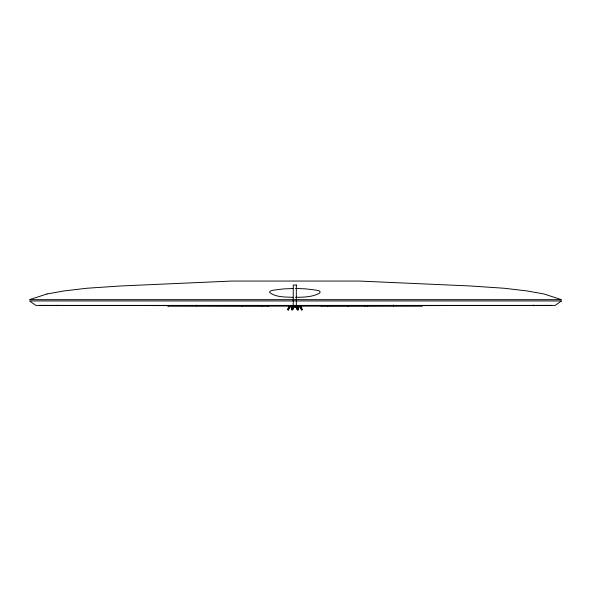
<?xml version="1.0" encoding="UTF-8"?>
<svg xmlns="http://www.w3.org/2000/svg" width="591" height="591" viewBox="0 0 591 591"><rect width="100%" height="100%" fill="white"/><g stroke="black" fill="none" stroke-linecap="round" stroke-linejoin="round"><path stroke-width="0.89" d="M298.603 306.404L298.625 306.035M296.379 306.027L296.061 305.872M293.72 306.345L293.89 307.298A32.431 14.258 -65.6 0 0 292.589 309.677L292.235 309.521A31.892 12.064 -90 0 1 292.346 308.665M292.708 306.219L292.057 309.521A31.892 12.204 90 0 1 292.619 305.724M292.168 309.817L292.205 309.521A31.892 12.204 -90 0 1 292.767 305.724M290.174 305.909L289.782 307.298A32.431 28.841 -35.8 0 0 288.571 309.677L287.965 309.588A32.431 26.521 49.8 0 1 288.378 307.209L289.065 305.82M288.334 309.906L288.297 309.677A32.431 26.521 49.8 0 1 288.718 307.298M292.02 309.817L292.56 306.219M288.445 309.95L288.231 309.588A32.431 28.841 -35.8 0 1 289.45 307.209L289.841 305.82M298.78 307.165L298.647 307.298A32.431 8.835 -67.3 0 1 298.034 309.677L298.174 309.588A32.431 8.835 -67.3 0 0 298.795 307.209L298.211 305.82L298.765 307.209A32.431 8.673 -67.3 0 1 298.137 309.588L297.635 309.906M296.32 305.82L296.084 307.298A32.431 14.413 65.5 0 1 297.391 309.677L297.916 309.521A31.892 12.204 -90 0 0 297.317 305.724M296.387 306.249L296.054 307.254L296.438 306.012M296.157 306.825L296.276 306.345A32.431 22.931 90 0 1 295.618 306.374M296.025 307.254L296.268 306.736M297.953 309.95L298.034 309.677A32.431 8.673 -67.3 0 0 298.625 307.298L298.16 306.345L298.802 307.165M289.354 306.064L287.928 309.854M289.413 306.064L288.105 309.854M293.616 305.82L293.749 307.209A32.431 14.258 -65.6 0 0 292.449 309.588L291.799 309.588A32.431 8.673 67.3 0 1 291.178 307.209L291.755 305.82M288.955 306.825L289.014 306.012M292.02 309.95L291.939 309.677A32.431 8.673 67.3 0 1 291.311 307.298L291.54 306.825M293.587 306.249L293.779 307.209A32.431 14.132 -65.6 0 0 292.479 309.588M292.619 309.677A32.431 14.132 -65.6 0 1 293.919 307.298L293.757 305.909M299.77 305.909L300.154 307.298A32.431 28.841 35.8 0 1 301.373 309.677L301.979 309.588A32.431 26.521 -49.8 0 0 301.558 307.209L300.878 305.82M291.644 308.48A32.431 8.533 67.4 0 1 291.341 307.298L291.2 307.209A32.431 8.533 67.4 0 0 291.836 309.588L292.087 309.521A31.892 12.064 90 0 1 292.198 308.665M299.888 306.108L300.494 307.209A32.431 28.841 35.8 0 1 301.705 309.588L300.531 306.064M301.55 307.165L301.225 307.298A32.431 26.521 -49.8 0 1 301.388 308.081M301.543 309.906L302.008 309.854L300.59 306.064M298.906 305.909A37.329 37.329 0 0 1 298.071 306.027L299.068 305.872M299.836 305.872L298.662 306.086A32.431 32.431 0 0 1 298.16 306.16M298.61 306.094L298.662 305.71M293.247 297.339C285.364 296.926 276.115 297.502 269.57 292.442L270.028 291.2L272.673 290.299L283.244 288.94L293.247 288.504M268.654 305.769L39.331 305.407M321.29 305.769L551.654 305.407M294.096 305.902L295.84 305.902L293.897 305.872M295.19 306.012L294.732 306.389L295.116 306.012M291.666 306.389L291.282 305.71M293.971 306.729L295.995 306.729M295.5 288.46L305.303 288.836L316.414 290.144L319.443 290.949L320.219 292.205L319.266 293.358C312.004 297.103 303.508 297.273 295.5 297.266M293.579 306.027L294.074 305.71M291.865 306.027L290.875 305.872M290.1 305.872L291.333 306.094A32.431 32.431 0 0 0 291.784 306.16M297.384 306.219L298.1 309.854M291.91 309.854L291.969 309.677A32.431 8.533 67.4 0 1 291.747 308.879M296.165 307.165L296.224 307.209A32.431 14.413 65.5 0 1 296.889 308.384M301.942 309.817L301.802 309.521A31.892 29.461 90 0 0 300.435 305.724M297.236 306.219L297.775 309.521M301.676 309.95L301.639 309.677A32.431 26.521 -49.8 0 0 301.521 308.879M297.775 309.817L297.738 309.521A31.892 12.204 90 0 0 297.177 305.724M533.245 305.178L533.245 305.769M533.2 305.178L533.2 305.769M422.329 305.769L422.388 306.145L168.007 306.145L168.007 305.769M393.621 305.769L393.621 305.178L393.48 305.769M393.392 305.178L393.392 305.769M367.698 305.769L367.698 306.145M365.031 305.407L365.024 306.145M347.796 306.145L347.796 305.769L347.663 306.145M347.611 305.769L347.611 306.145M327.739 305.769L327.761 306.145M321.371 305.769L321.371 306.145M321.29 305.407L321.29 306.145M295.884 305.71L295.884 306.086M294.968 305.407L295.064 306.389M294.961 306.012L294.85 306.389M268.654 305.407L268.654 306.145M262.212 305.769L262.212 306.145M242.436 305.769L242.436 306.145M242.332 305.769L242.332 306.145M242.221 305.769L242.221 306.145M196.618 305.769L196.471 305.178L196.471 305.769M168.066 305.769L168.066 306.145M57.586 305.178L57.586 305.769M294.325 305.998A32.431 22.931 -90 0 1 293.358 305.887M296.261 305.931A32.431 22.931 90 0 1 295.618 305.998M294.325 306.374A32.431 22.931 -90 0 1 293.358 306.264M300.494 305.724A31.892 29.461 -90 0 1 301.861 309.521M289.501 305.724A31.892 29.461 -90 0 0 288.142 309.521L288.083 309.521A31.892 29.461 90 0 1 289.442 305.724M296.054 307.298A32.431 14.258 65.6 0 1 297.354 309.677M296.194 307.209A32.431 14.258 65.6 0 1 297.495 309.588L297.532 309.588A32.431 14.413 65.5 0 0 297.103 308.783M561.45 300.952L555.126 305.407L35.874 305.407L29.55 300.952L561.45 300.952M46.977 293.978L29.55 299.659L561.45 299.659L544.023 293.978L527.083 290.949L504.271 288.26L470.296 285.97L359.099 281.05L231.901 281.05L120.704 285.97L86.729 288.26L63.917 290.949L46.977 293.978M296.342 285.032L293.247 285.032L293.247 305.621L296.342 305.621L296.342 285.032"/></g></svg>
